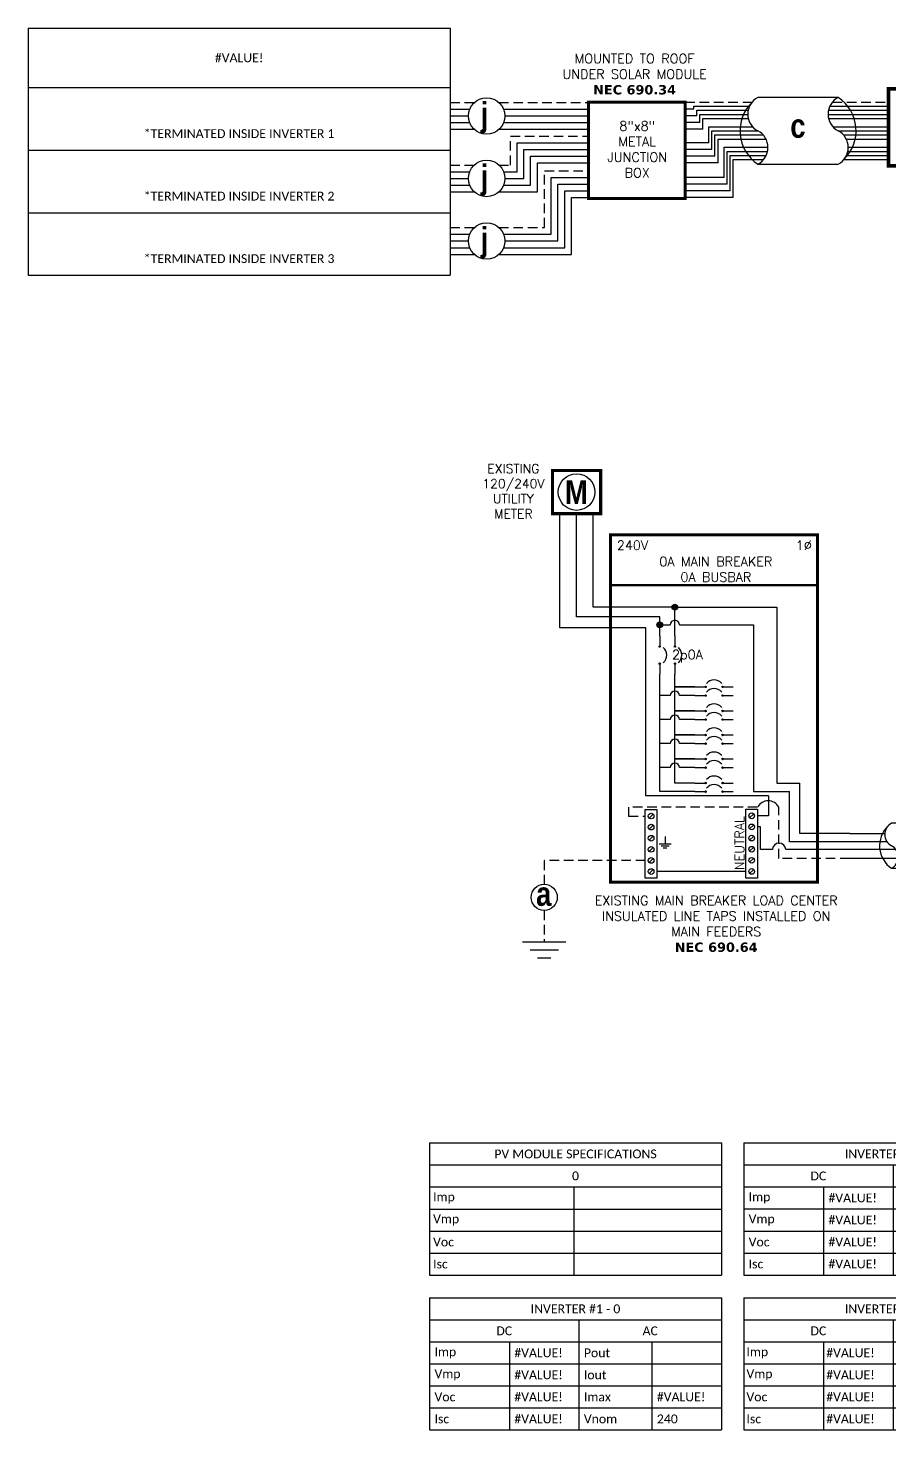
# Model space of a CAD drawing. Header units: feet. Extents: x 8026 to 8796, y 16033 to 16588.
# Drawn here: x 8026 to 8363, y 16033 to 16582 of the extents above; entities that cross this region are included whole.
import ezdxf

# ---------------------------------------------------------------- set-up
doc = ezdxf.new("R2010")
doc.units = ezdxf.units.FT
doc.header["$MEASUREMENT"] = 0
doc.linetypes.add('HIDDEN', pattern=[0.375, 0.25, -0.125])
for name, color, linetype in [('ONE LINE BLOCKS', 7, 'Continuous'), ('TABLES', 7, 'Continuous'), ('TEXT', 7, 'Continuous'), ('Z - TITLEBLOCK TXT', 7, 'Continuous')]:
    doc.layers.add(name, color=color, linetype=linetype)
doc.styles.add('ONE LINE TXT', font='techb___.ttf')
doc.styles.get("Standard").update_dxf_attribs({"font": 'simplex.shx'})

# ---------------------------------------------------------------- blocks, each defined once
blk = doc.blocks.new('*T8')
at = {"layer": 'Z - TITLEBLOCK TXT', "color": 0, "lineweight": -2, "transparency": 16777216}
for p, q in [((0, 0), (165.11, 0)), ((0, 0), (0, -96.74)), ((165.11, 0), (165.11, -96.74)), ((0, -23.32), (165.11, -23.32)), ((0, -47.8), (165.11, -47.8)), ((0, -72.27), (165.11, -72.27)), ((0, -96.74), (165.11, -96.74))]:
    blk.add_line(p, q, dxfattribs=at)
at = {"layer": 'Z - TITLEBLOCK TXT', "color": 0, "linetype": 'Continuous', "transparency": 16777216, "char_height": 3.4544, "width": 156.9097, "attachment_point": 5}
for s, insert in [('{\\fCalibri|b0|i0|c0;#VALUE!', (82.56, -11.66)), ('{\\fCalibri|b0|i0|c0;^J^J*TERMINATED INSIDE INVERTER 1', (82.56, -35.56)), ('{\\fCalibri|b0|i0|c0;^J^J*TERMINATED INSIDE INVERTER 2', (82.56, -60.03)), ('{\\fCalibri|b0|i0|c0;^J^J*TERMINATED INSIDE INVERTER 3', (82.56, -84.5))]:
    blk.add_mtext(s, dxfattribs=dict(at, insert=insert))
blk = doc.blocks.new('*U6')
at = {"color": 7, "linetype": 'Continuous'}
for p, q in [((6.669, 2.433), (2.905, 2.433)), ((2.435, 1.711), (0, 1.711)), ((9.575, 1.711), (6.199, 1.711)), ((2.905, -0.69), (6.669, -0.69))]:
    blk.add_line(p, q, dxfattribs=at)
at = {"color": 10, "linetype": 'Continuous'}
for p, q in [((2.591, 1.149), (0, 1.149)), ((9.575, 1.149), (6.355, 1.149))]:
    blk.add_line(p, q, dxfattribs=at)
at = {"color": 253, "linetype": 'Continuous'}
for p, q in [((3.208, 0.611), (0, 0.611)), ((9.575, 0.611), (6.972, 0.611))]:
    blk.add_line(p, q, dxfattribs=at)
at = {"color": 7, "linetype": 'Continuous'}
for centre, start, end in [((3.942, 0.872), 133.97324, 236.42648), ((5.633, 0.872), 313.97324, 56.42648)]:
    blk.add_arc(centre, 1.874, start, end, dxfattribs=at)
at = {"layer": 'TEXT', "color": 92, "linetype": 'HIDDEN', "ltscale": 15}
for p, q in [((3.373, 0), (0, 0)), ((9.575, 0), (7.137, 0))]:
    blk.add_line(p, q, dxfattribs=at)
at = {"layer": 'Z - TITLEBLOCK TXT', "linetype": 'Continuous'}
for centre, start, end in [((3.315, 1.653), 117.66392, 242.33608), ((7.078, 1.653), 117.66392, 242.33608), ((2.496, 0.091), 297.66392, 62.33608), ((6.26, 0.091), 297.66392, 62.33608)]:
    blk.add_arc(centre, 0.882, start, end, dxfattribs=at)
blk = doc.blocks.new('*T9')
at = {"layer": 'Z - TITLEBLOCK TXT', "color": 0, "lineweight": -2, "transparency": 16777216}
for p, q in [((0, 0), (114.19, 0)), ((0, 0), (0, -51.7)), ((114.19, 0), (114.19, -51.7)), ((0, -8.62), (114.19, -8.62)), ((58.43, -8.62), (58.43, -51.7)), ((0, -17.23), (114.19, -17.23)), ((31.22, -17.23), (31.22, -51.7)), ((86.98, -17.23), (86.98, -51.7)), ((0, -25.85), (114.19, -25.85)), ((0, -34.47), (114.19, -34.47)), ((0, -43.08), (114.19, -43.08)), ((0, -51.7), (114.19, -51.7))]:
    blk.add_line(p, q, dxfattribs=at)
at = {"layer": 'Z - TITLEBLOCK TXT', "color": 0, "linetype": 'Continuous', "transparency": 16777216, "char_height": 3.4544}
for s, insert, width, attachment_point in [('{\\fCalibri|b0|i0|c0;INVERTER #1 - 0', (57.09, -4.31), 110.3293, 5), ('{\\fCalibri|b0|i0|c0;DC', (29.22, -12.93), 54.5755, 5), ('{\\fCalibri|b0|i0|c0;AC', (86.31, -12.93), 51.8976, 5), ('{\\fCalibri|b0|i0|c0;Imp', (1.93, -21.54), 27.3681, 4), ('{\\fCalibri|b0|i0|c0;#VALUE!', (33.15, -21.54), 23.3513, 4), ('{\\fCalibri|b0|i0|c0;Pout', (60.36, -21.54), 24.6902, 4), ('{\\fCalibri|b0|i0|c0;', (88.91, -21.54), 23.3513, 4), ('{\\fCalibri|b0|i0|c0;Vmp', (1.93, -30.16), 27.3681, 4), ('{\\fCalibri|b0|i0|c0;#VALUE!', (33.15, -30.16), 23.3513, 4), ('{\\fCalibri|b0|i0|c0;Iout', (60.36, -30.16), 24.6902, 4), ('{\\fCalibri|b0|i0|c0;', (88.91, -30.16), 23.3513, 4), ('{\\fCalibri|b0|i0|c0;Voc', (1.93, -38.78), 27.3681, 4), ('{\\fCalibri|b0|i0|c0;#VALUE!', (33.15, -38.78), 23.3513, 4), ('{\\fCalibri|b0|i0|c0;Imax', (60.36, -38.78), 24.6902, 4), ('{\\fCalibri|b0|i0|c0;#VALUE!', (88.91, -38.78), 23.3513, 4), ('{\\fCalibri|b0|i0|c0;Isc', (1.93, -47.39), 27.3681, 4), ('{\\fCalibri|b0|i0|c0;#VALUE!', (33.15, -47.39), 23.3513, 4), ('{\\fCalibri|b0|i0|c0;Vnom', (60.36, -47.39), 24.6902, 4), ('{\\fCalibri|b0|i0|c0;240', (88.91, -47.39), 23.3513, 4)]:
    blk.add_mtext(s, dxfattribs=dict(at, insert=insert, width=width, attachment_point=attachment_point))
blk = doc.blocks.new('*T10')
at = {"layer": 'Z - TITLEBLOCK TXT', "color": 0, "lineweight": -2, "transparency": 16777216}
for p, q in [((0, 0), (114.19, 0)), ((0, 0), (0, -51.7)), ((114.19, 0), (114.19, -51.7)), ((0, -8.62), (114.19, -8.62)), ((58.43, -8.62), (58.43, -51.7)), ((0, -17.23), (114.19, -17.23)), ((31.22, -17.23), (31.22, -51.7)), ((86.98, -17.23), (86.98, -51.7)), ((0, -25.85), (114.19, -25.85)), ((0, -34.47), (114.19, -34.47)), ((0, -43.08), (114.19, -43.08)), ((0, -51.7), (114.19, -51.7))]:
    blk.add_line(p, q, dxfattribs=at)
at = {"layer": 'Z - TITLEBLOCK TXT', "color": 0, "linetype": 'Continuous', "transparency": 16777216, "char_height": 3.4544}
for s, insert, width, attachment_point in [('{\\fCalibri|b0|i0|c0;INVERTER #2 - 0', (57.09, -4.31), 112.0547, 5), ('{\\fCalibri|b0|i0|c0;DC', (29.22, -12.93), 56.3009, 5), ('{\\fCalibri|b0|i0|c0;AC', (86.31, -12.93), 53.623, 5), ('{\\fCalibri|b0|i0|c0;Imp', (1.07, -21.54), 29.0935, 4), ('{\\fCalibri|b0|i0|c0;#VALUE!', (32.29, -21.54), 25.0767, 4), ('{\\fCalibri|b0|i0|c0;Pout', (59.5, -21.54), 26.4156, 4), ('{\\fCalibri|b0|i0|c0;', (88.04, -21.54), 25.0767, 4), ('{\\fCalibri|b0|i0|c0;Vmp', (1.07, -30.16), 29.0935, 4), ('{\\fCalibri|b0|i0|c0;#VALUE!', (32.29, -30.16), 25.0767, 4), ('{\\fCalibri|b0|i0|c0;Iout', (59.5, -30.16), 26.4156, 4), ('{\\fCalibri|b0|i0|c0;', (88.04, -30.16), 25.0767, 4), ('{\\fCalibri|b0|i0|c0;Voc', (1.07, -38.78), 29.0935, 4), ('{\\fCalibri|b0|i0|c0;#VALUE!', (32.29, -38.78), 25.0767, 4), ('{\\fCalibri|b0|i0|c0;Imax', (59.5, -38.78), 26.4156, 4), ('{\\fCalibri|b0|i0|c0;#VALUE!', (88.04, -38.78), 25.0767, 4), ('{\\fCalibri|b0|i0|c0;Isc', (1.07, -47.39), 29.0935, 4), ('{\\fCalibri|b0|i0|c0;#VALUE!', (32.29, -47.39), 25.0767, 4), ('{\\fCalibri|b0|i0|c0;Vnom', (59.5, -47.39), 26.4156, 4), ('{\\fCalibri|b0|i0|c0;240', (88.04, -47.39), 25.0767, 4)]:
    blk.add_mtext(s, dxfattribs=dict(at, insert=insert, width=width, attachment_point=attachment_point))
blk = doc.blocks.new('*T11')
at = {"layer": 'Z - TITLEBLOCK TXT', "color": 0, "lineweight": -2, "transparency": 16777216}
for p, q in [((0, 0), (114.19, 0)), ((0, 0), (0, -51.7)), ((114.19, 0), (114.19, -51.7)), ((0, -8.62), (114.19, -8.62)), ((58.43, -8.62), (58.43, -51.7)), ((0, -17.23), (114.19, -17.23)), ((31.22, -17.23), (31.22, -51.7)), ((86.98, -17.23), (86.98, -51.7)), ((0, -25.85), (114.19, -25.85)), ((0, -34.47), (114.19, -34.47)), ((0, -43.08), (114.19, -43.08)), ((0, -51.7), (114.19, -51.7))]:
    blk.add_line(p, q, dxfattribs=at)
at = {"layer": 'Z - TITLEBLOCK TXT', "color": 0, "linetype": 'Continuous', "transparency": 16777216, "char_height": 3.4544}
for s, insert, width, attachment_point in [('{\\fCalibri|b0|i0|c0;INVERTER #3 - 0', (57.09, -4.31), 110.3293, 5), ('{\\fCalibri|b0|i0|c0;DC', (29.22, -12.93), 54.5755, 5), ('{\\fCalibri|b0|i0|c0;AC', (86.31, -12.93), 51.8976, 5), ('{\\fCalibri|b0|i0|c0;Imp', (1.93, -21.54), 27.3681, 4), ('{\\fCalibri|b0|i0|c0;#VALUE!', (33.15, -21.54), 23.3513, 4), ('{\\fCalibri|b0|i0|c0;Pout', (60.36, -21.54), 24.6902, 4), ('{\\fCalibri|b0|i0|c0;', (88.91, -21.54), 23.3513, 4), ('{\\fCalibri|b0|i0|c0;Vmp', (1.93, -30.16), 27.3681, 4), ('{\\fCalibri|b0|i0|c0;#VALUE!', (33.15, -30.16), 23.3513, 4), ('{\\fCalibri|b0|i0|c0;Iout', (60.36, -30.16), 24.6902, 4), ('{\\fCalibri|b0|i0|c0;', (88.91, -30.16), 23.3513, 4), ('{\\fCalibri|b0|i0|c0;Voc', (1.93, -38.78), 27.3681, 4), ('{\\fCalibri|b0|i0|c0;#VALUE!', (33.15, -38.78), 23.3513, 4), ('{\\fCalibri|b0|i0|c0;Imax', (60.36, -38.78), 24.6902, 4), ('{\\fCalibri|b0|i0|c0;#VALUE!', (88.91, -38.78), 23.3513, 4), ('{\\fCalibri|b0|i0|c0;Isc', (1.93, -47.39), 27.3681, 4), ('{\\fCalibri|b0|i0|c0;#VALUE!', (33.15, -47.39), 23.3513, 4), ('{\\fCalibri|b0|i0|c0;Vnom', (60.36, -47.39), 24.6902, 4), ('{\\fCalibri|b0|i0|c0;240', (88.91, -47.39), 23.3513, 4)]:
    blk.add_mtext(s, dxfattribs=dict(at, insert=insert, width=width, attachment_point=attachment_point))
blk = doc.blocks.new('*T12')
at = {"layer": 'Z - TITLEBLOCK TXT', "color": 0, "lineweight": -2, "transparency": 16777216}
for p, q in [((0, 0), (114.19, 0)), ((0, 0), (0, -51.69)), ((114.19, 0), (114.19, -51.69)), ((0, -8.62), (114.19, -8.62)), ((0, -17.23), (114.19, -17.23)), ((56.41, -17.23), (56.41, -51.69)), ((0, -25.85), (114.19, -25.85)), ((0, -34.46), (114.19, -34.46)), ((0, -43.08), (114.19, -43.08)), ((0, -51.69), (114.19, -51.69))]:
    blk.add_line(p, q, dxfattribs=at)
at = {"layer": 'Z - TITLEBLOCK TXT', "color": 0, "linetype": 'Continuous', "transparency": 16777216, "char_height": 3.4544}
for s, insert, width, attachment_point in [('{\\fCalibri|b0|i0|c0;PV MODULE SPECIFICATIONS', (57.09, -4.31), 111.433, 5), ('{\\fCalibri|b0|i0|c0;0', (57.09, -12.92), 111.433, 5), ('{\\fCalibri|b0|i0|c0;Imp', (1.38, -21.54), 53.6551, 4), ('{\\fCalibri|b0|i0|c0;', (57.78, -21.54), 55.0254, 4), ('{\\fCalibri|b0|i0|c0;Vmp', (1.38, -30.15), 53.6551, 4), ('{\\fCalibri|b0|i0|c0;', (57.78, -30.15), 55.0254, 4), ('{\\fCalibri|b0|i0|c0;Voc', (1.38, -38.77), 53.6551, 4), ('{\\fCalibri|b0|i0|c0;', (57.78, -38.77), 55.0254, 4), ('{\\fCalibri|b0|i0|c0;Isc', (1.38, -47.39), 53.6551, 4), ('{\\fCalibri|b0|i0|c0;', (57.78, -47.39), 55.0254, 4)]:
    blk.add_mtext(s, dxfattribs=dict(at, insert=insert, width=width, attachment_point=attachment_point))
blk = doc.blocks.new('*U15')
at = {"layer": 'ONE LINE BLOCKS', "linetype": 'Continuous'}
h = blk.add_hatch(color=254, dxfattribs=at)
h.dxf.hatch_style = 1
edge = h.paths.add_edge_path()
edge.add_arc((-68.38, 98.34), 1.11, 0, 360)
h = blk.add_hatch(color=254, dxfattribs=at)
h.dxf.hatch_style = 1
edge = h.paths.add_edge_path()
edge.add_arc((-74.3, 91.39), 1.11, 0, 360)
h = blk.add_hatch(color=1, dxfattribs=at)
h.dxf.hatch_style = 1
edge = h.paths.add_edge_path()
edge.add_arc((-74.3, 82.89), 0.291, 0, 360)
h = blk.add_hatch(color=1, dxfattribs=at)
h.dxf.hatch_style = 1
edge = h.paths.add_edge_path()
edge.add_arc((-68.38, 82.89), 0.291, 0, 360)
h = blk.add_hatch(color=1, dxfattribs=at)
h.dxf.hatch_style = 1
edge = h.paths.add_edge_path()
edge.add_arc((-74.3, 76.21), 0.291, 0, 360)
h = blk.add_hatch(color=1, dxfattribs=at)
h.dxf.hatch_style = 1
edge = h.paths.add_edge_path()
edge.add_arc((-68.38, 76.21), 0.291, 0, 360)
h = blk.add_hatch(color=1, dxfattribs=at)
h.dxf.hatch_style = 1
edge = h.paths.add_edge_path()
edge.add_arc((-56.39, 67.09), 0.291, 0, 360)
h = blk.add_hatch(color=1, dxfattribs=at)
h.dxf.hatch_style = 1
edge = h.paths.add_edge_path()
edge.add_arc((-49.72, 67.09), 0.291, 0, 360)
h = blk.add_hatch(color=1, dxfattribs=at)
h.dxf.hatch_style = 1
edge = h.paths.add_edge_path()
edge.add_arc((-56.39, 63.72), 0.291, 0, 360)
h = blk.add_hatch(color=1, dxfattribs=at)
h.dxf.hatch_style = 1
edge = h.paths.add_edge_path()
edge.add_arc((-49.72, 63.72), 0.291, 0, 360)
h = blk.add_hatch(color=1, dxfattribs=at)
h.dxf.hatch_style = 1
edge = h.paths.add_edge_path()
edge.add_arc((-56.39, 57.69), 0.291, 0, 360)
h = blk.add_hatch(color=1, dxfattribs=at)
h.dxf.hatch_style = 1
edge = h.paths.add_edge_path()
edge.add_arc((-49.72, 57.69), 0.291, 0, 360)
h = blk.add_hatch(color=1, dxfattribs=at)
h.dxf.hatch_style = 1
edge = h.paths.add_edge_path()
edge.add_arc((-56.39, 54.31), 0.291, 0, 360)
h = blk.add_hatch(color=1, dxfattribs=at)
h.dxf.hatch_style = 1
edge = h.paths.add_edge_path()
edge.add_arc((-49.72, 54.31), 0.291, 0, 360)
h = blk.add_hatch(color=1, dxfattribs=at)
h.dxf.hatch_style = 1
edge = h.paths.add_edge_path()
edge.add_arc((-56.39, 48.29), 0.291, 0, 360)
h = blk.add_hatch(color=1, dxfattribs=at)
h.dxf.hatch_style = 1
edge = h.paths.add_edge_path()
edge.add_arc((-56.39, 44.91), 0.291, 0, 360)
h = blk.add_hatch(color=1, dxfattribs=at)
h.dxf.hatch_style = 1
edge = h.paths.add_edge_path()
edge.add_arc((-49.72, 48.29), 0.291, 0, 360)
h = blk.add_hatch(color=1, dxfattribs=at)
h.dxf.hatch_style = 1
edge = h.paths.add_edge_path()
edge.add_arc((-49.72, 44.91), 0.291, 0, 360)
h = blk.add_hatch(color=1, dxfattribs=at)
h.dxf.hatch_style = 1
edge = h.paths.add_edge_path()
edge.add_arc((-56.39, 38.89), 0.291, 0, 360)
h = blk.add_hatch(color=1, dxfattribs=at)
h.dxf.hatch_style = 1
edge = h.paths.add_edge_path()
edge.add_arc((-49.72, 38.89), 0.291, 0, 360)
h = blk.add_hatch(color=1, dxfattribs=at)
h.dxf.hatch_style = 1
edge = h.paths.add_edge_path()
edge.add_arc((-56.39, 35.51), 0.291, 0, 360)
h = blk.add_hatch(color=1, dxfattribs=at)
h.dxf.hatch_style = 1
edge = h.paths.add_edge_path()
edge.add_arc((-49.72, 35.51), 0.291, 0, 360)
h = blk.add_hatch(color=1, dxfattribs=at)
h.dxf.hatch_style = 1
edge = h.paths.add_edge_path()
edge.add_arc((-56.39, 29.48), 0.291, 0, 360)
h = blk.add_hatch(color=1, dxfattribs=at)
h.dxf.hatch_style = 1
edge = h.paths.add_edge_path()
edge.add_arc((-49.72, 29.48), 0.291, 0, 360)
h = blk.add_hatch(color=1, dxfattribs=at)
h.dxf.hatch_style = 1
edge = h.paths.add_edge_path()
edge.add_arc((-56.39, 26.1), 0.291, 0, 360)
h = blk.add_hatch(color=1, dxfattribs=at)
h.dxf.hatch_style = 1
edge = h.paths.add_edge_path()
edge.add_arc((-49.72, 26.1), 0.291, 0, 360)
at = {"color": 155, "true_color": 0x647190}
blk.add_line((-93.51, 126.59), (-12.6, 126.59), dxfattribs=at)
at = {"color": 7, "linetype": 'Continuous'}
for p, q in [((-19.55, 9.66), (-19.55, 29.48)), ((0, 9.66), (-19.55, 9.66))]:
    blk.add_line(p, q, dxfattribs=at)
at = {"color": 10, "linetype": 'Continuous'}
for p, q in [((-23.58, 6.49), (-23.58, 26.1)), ((-19.54, 26.1), (-19.54, 26.1)), ((0, 6.49), (-23.58, 6.49))]:
    blk.add_line(p, q, dxfattribs=at)
at = {"color": 253, "linetype": 'Continuous'}
for p, q in [((-34.9, 12.29), (-36.07, 12.29)), ((-34.9, 3.45), (-34.9, 12.29)), ((-30.25, 3.45), (-34.9, 3.45)), ((0, 3.45), (-24.98, 3.45))]:
    blk.add_line(p, q, dxfattribs=at)
at = {"color": 7, "linetype": 'Continuous'}
blk.add_circle((-119.49, -15.26), 5.11, dxfattribs=at)
at = {"color": 253, "linetype": 'Continuous'}
blk.add_arc((-27.62, 3.3), 2.64, 3.2819, 176.7181, dxfattribs=at)
at = {"layer": 'ONE LINE BLOCKS', "lineweight": 50}
blk.add_line((-93.51, 106.95), (-12.6, 106.95), dxfattribs=at)
at = {"layer": 'ONE LINE BLOCKS', "lineweight": 50, "const_width": 1.19}
for points in [[(-116.27, 134.89), (-116.27, 151.79), (-97.41, 151.79), (-97.41, 134.89)], [(-93.51, -9.3), (-93.51, 126.59), (-12.6, 126.59), (-12.6, -9.3)]]:
    blk.add_lwpolyline(points, close=True, dxfattribs=at)
at = {"layer": 'TEXT', "color": 92, "linetype": 'HIDDEN', "ltscale": 15}
for p, q in [((-36.07, 20.02), (-86.54, 20.02)), ((-86.54, 20.02), (-86.54, 16.57)), ((-86.54, 16.57), (-79.95, 16.57)), ((-27.75, 0), (-27.75, 20.02)), ((0, 0), (-27.75, 0)), ((-79.95, -0.83), (-119.49, -0.83)), ((-119.49, -0.83), (-119.49, -10.15)), ((-119.49, -20.38), (-119.49, -32.73))]:
    blk.add_line(p, q, dxfattribs=at)
at = {"layer": 'TEXT', "color": 92, "linetype": 'Continuous', "ltscale": 15}
blk.add_line((-40.61, -5.18), (-75.41, -5.18), dxfattribs=at)
at = {"layer": 'TEXT', "color": 92, "linetype": 'Continuous', "flags": 128}
for points in [[(-74.53, 5.69), (-69.85, 5.69)], [(-72.19, 8.54), (-72.19, 5.69)], [(-70.66, 4.83), (-73.72, 4.83)], [(-71.47, 3.96), (-72.91, 3.96)]]:
    blk.add_lwpolyline(points, dxfattribs=at)
at = {"layer": 'TEXT', "color": 92, "linetype": 'Continuous', "ltscale": 4, "flags": 128}
for points in [[(-127.97, -32.73), (-111.01, -32.73)], [(-113.95, -35.88), (-125.03, -35.88)], [(-116.88, -39.02), (-122.09, -39.02)]]:
    blk.add_lwpolyline(points, dxfattribs=at)
at = {"layer": 'TEXT', "linetype": 'Continuous'}
blk.add_circle((-106.84, 143.34), 7.15, dxfattribs=at)
at = {"layer": 'TEXT', "color": 92, "linetype": 'Continuous', "ltscale": 0.3}
blk.add_arc((-31.87, 17.86), 4.65, 27.6639, 152.3361, dxfattribs=at)
at = {"layer": 'Z - TITLEBLOCK TXT', "color": 253, "linetype": 'Continuous'}
for p, q in [((-113.33, 90.2), (-113.33, 134.89)), ((-79.78, 90.2), (-113.33, 90.2)), ((-79.78, 24.52), (-79.78, 90.2)), ((-31.78, 24.52), (-79.78, 24.52)), ((-31.78, 24.52), (-31.78, 16.64)), ((-31.78, 16.64), (-36.07, 16.64))]:
    blk.add_line(p, q, dxfattribs=at)
at = {"layer": 'Z - TITLEBLOCK TXT', "color": 10, "linetype": 'Continuous'}
for p, q in [((-106.84, 94.51), (-106.84, 134.89)), ((-74.3, 94.51), (-106.84, 94.51)), ((-74.3, 87.09), (-74.3, 94.51)), ((-73.19, 91.39), (-70.25, 91.39)), ((-66.51, 91.39), (-37.57, 91.39)), ((-37.57, 91.39), (-37.57, 26.1)), ((-74.3, 26.1), (-74.3, 72.02)), ((-70.25, 63.72), (-74.3, 63.72)), ((-60.59, 63.72), (-66.51, 63.72)), ((-70.25, 54.31), (-74.3, 54.31)), ((-60.59, 54.31), (-66.51, 54.31)), ((-70.25, 44.91), (-74.3, 44.91)), ((-60.59, 44.91), (-66.51, 44.91)), ((-70.25, 35.51), (-74.3, 35.51)), ((-60.59, 35.51), (-66.51, 35.51)), ((-60.59, 26.1), (-74.3, 26.1)), ((-37.57, 26.1), (-23.58, 26.1))]:
    blk.add_line(p, q, dxfattribs=at)
at = {"layer": 'Z - TITLEBLOCK TXT', "color": 7, "linetype": 'Continuous'}
for p, q in [((-100.35, 98.34), (-100.35, 134.89)), ((-68.38, 98.34), (-100.35, 98.34)), ((-68.38, 87.09), (-68.38, 98.34)), ((-67.27, 98.34), (-28.47, 98.34)), ((-28.47, 98.34), (-28.47, 29.48)), ((-68.38, 57.69), (-68.38, 72.02)), ((-68.38, 67.09), (-60.59, 67.09)), ((-60.59, 67.09), (-68.38, 67.09)), ((-68.38, 48.29), (-68.38, 57.69)), ((-68.38, 57.69), (-60.59, 57.69)), ((-60.59, 57.69), (-68.38, 57.69)), ((-68.38, 38.89), (-68.38, 48.29)), ((-68.38, 48.29), (-60.59, 48.29)), ((-60.59, 48.29), (-68.38, 48.29)), ((-68.38, 29.48), (-68.38, 38.89)), ((-68.38, 38.89), (-60.59, 38.89)), ((-60.59, 38.89), (-68.38, 38.89)), ((-60.59, 29.48), (-68.38, 29.48)), ((-28.47, 29.48), (-19.55, 29.48))]:
    blk.add_line(p, q, dxfattribs=at)
at = {"layer": 'Z - TITLEBLOCK TXT', "color": 1, "linetype": 'Continuous'}
for p, q in [((-79.95, -7.78), (-79.95, 19.17)), ((-79.95, 19.17), (-75.41, 19.17)), ((-75.41, 19.17), (-75.41, -7.78)), ((-40.61, -7.71), (-40.61, 19.24)), ((-40.61, 19.24), (-36.07, 19.24)), ((-36.07, 19.24), (-36.07, -7.71)), ((-75.41, -7.78), (-79.95, -7.78)), ((-36.07, -7.71), (-40.61, -7.71))]:
    blk.add_line(p, q, dxfattribs=at)
at = {"layer": 'Z - TITLEBLOCK TXT', "color": 4, "linetype": 'Continuous'}
for p, q in [((-76.9, 17.35), (-78.47, 15.78)), ((-37.55, 17.43), (-39.13, 15.85)), ((-76.9, 13), (-78.47, 11.43)), ((-37.55, 13.08), (-39.13, 11.5)), ((-76.9, 8.65), (-78.47, 7.08)), ((-37.55, 8.73), (-39.13, 7.15)), ((-76.9, 4.3), (-78.47, 2.73)), ((-37.55, 4.38), (-39.13, 2.8)), ((-37.55, 0.03), (-39.13, -1.55)), ((-76.9, -0.05), (-78.47, -1.62)), ((-76.9, -4.4), (-78.47, -5.97)), ((-37.55, -4.33), (-39.13, -5.9))]:
    blk.add_line(p, q, dxfattribs=at)
at = {"layer": 'Z - TITLEBLOCK TXT', "color": 1, "linetype": 'Continuous', "flags": 128}
for points in [[(-74.3, 87.09), (-74.3, 82.89)], [(-74.3, 87.09), (-74.3, 82.89)], [(-68.38, 87.09), (-68.38, 82.89)], [(-68.38, 87.09), (-68.38, 82.89)], [(-74.3, 76.21), (-74.3, 72.02)], [(-68.38, 76.21), (-68.38, 72.02)], [(-60.59, 67.09), (-56.39, 67.09)], [(-60.59, 67.09), (-56.39, 67.09)], [(-49.72, 67.09), (-45.52, 67.09)], [(-60.59, 63.72), (-56.39, 63.72)], [(-60.59, 63.72), (-56.39, 63.72)], [(-49.72, 63.72), (-45.52, 63.72)], [(-60.59, 57.69), (-56.39, 57.69)], [(-60.59, 57.69), (-56.39, 57.69)], [(-49.72, 57.69), (-45.52, 57.69)], [(-60.59, 54.31), (-56.39, 54.31)], [(-60.59, 54.31), (-56.39, 54.31)], [(-49.72, 54.31), (-45.52, 54.31)], [(-60.59, 48.29), (-56.39, 48.29)], [(-60.59, 48.29), (-56.39, 48.29)], [(-60.59, 44.91), (-56.39, 44.91)], [(-60.59, 44.91), (-56.39, 44.91)], [(-49.72, 48.29), (-45.52, 48.29)], [(-49.72, 44.91), (-45.52, 44.91)], [(-60.59, 38.89), (-56.39, 38.89)], [(-60.59, 38.89), (-56.39, 38.89)], [(-49.72, 38.89), (-45.52, 38.89)], [(-60.59, 35.51), (-56.39, 35.51)], [(-60.59, 35.51), (-56.39, 35.51)], [(-49.72, 35.51), (-45.52, 35.51)], [(-60.59, 29.48), (-56.39, 29.48)], [(-60.59, 29.48), (-56.39, 29.48)], [(-49.72, 29.48), (-45.52, 29.48)], [(-60.59, 26.1), (-56.39, 26.1)], [(-60.59, 26.1), (-56.39, 26.1)], [(-49.72, 26.1), (-45.52, 26.1)]]:
    blk.add_lwpolyline(points, dxfattribs=at)
at = {"layer": 'Z - TITLEBLOCK TXT', "color": 7, "linetype": 'Continuous'}
for centre in [(-68.38, 98.34), (-68.38, 98.34), (-74.3, 91.39)]:
    blk.add_circle(centre, 1.11, dxfattribs=at)
at = {"layer": 'Z - TITLEBLOCK TXT', "color": 1, "linetype": 'Continuous'}
for centre in [(-74.3, 82.89), (-68.38, 82.89), (-74.3, 76.21), (-68.38, 76.21), (-56.39, 67.09), (-49.72, 67.09), (-56.39, 63.72), (-49.72, 63.72), (-56.39, 57.69), (-49.72, 57.69), (-56.39, 54.31), (-49.72, 54.31), (-56.39, 48.29), (-56.39, 44.91), (-49.72, 48.29), (-49.72, 44.91), (-56.39, 38.89), (-49.72, 38.89), (-56.39, 35.51), (-49.72, 35.51), (-56.39, 29.48), (-49.72, 29.48), (-56.39, 26.1), (-49.72, 26.1)]:
    blk.add_circle(centre, 0.291, dxfattribs=at)
at = {"layer": 'Z - TITLEBLOCK TXT', "color": 4, "linetype": 'Continuous'}
for centre in [(-77.68, 16.57), (-38.34, 16.64), (-77.68, 12.22), (-38.34, 12.29), (-77.68, 7.87), (-38.34, 7.94), (-77.68, 3.52), (-77.68, -0.83), (-38.34, 3.59), (-38.34, -0.76), (-77.68, -5.18), (-38.34, -5.11)]:
    blk.add_circle(centre, 1.11, dxfattribs=at)
at = {"layer": 'Z - TITLEBLOCK TXT', "color": 10, "linetype": 'Continuous'}
for centre in [(-68.38, 91.28), (-68.38, 63.61), (-68.38, 54.21), (-68.38, 44.8), (-68.38, 35.4)]:
    blk.add_arc(centre, 1.87, 3.2937, 176.7063, dxfattribs=at)
at = {"layer": 'Z - TITLEBLOCK TXT', "color": 1, "linetype": 'Continuous'}
for centre, start, end in [((-75.49, 79.55), 310.3392, 49.6608), ((-69.57, 79.55), 310.3392, 49.6608), ((-53.05, 65.9), 40.3392, 139.6608), ((-53.05, 62.52), 40.3392, 139.6608), ((-53.05, 56.5), 40.3392, 139.6608), ((-53.05, 53.12), 40.3392, 139.6608), ((-53.05, 47.1), 40.3392, 139.6608), ((-53.05, 43.72), 40.3392, 139.6608), ((-53.05, 37.69), 40.3392, 139.6608), ((-53.05, 34.31), 40.3392, 139.6608), ((-53.05, 28.29), 40.3392, 139.6608), ((-53.05, 24.91), 40.3392, 139.6608)]:
    blk.add_arc(centre, 3.93, start, end, dxfattribs=at)
at = {"layer": 'TABLES', "color": 1, "linetype": 'Continuous'}
blk.add_text('NEUTRAL', height=3.658, rotation=90, dxfattribs=at).set_placement((-41.27, -4.66))
at = {"layer": 'TEXT', "color": 1, "attachment_point": 5}
for s, width, gutter_width, heights, insert, char_height in [('EXISTING\\P120/240V UTILITY METER', 0.0523, 7.17, [0], (-131.55, 143.68), 3.5433), ('240V', 0.1481, 0.75, [0], (-84.98, 122.54), 3.658), ('1∅', 0.1481, 0.75, [0], (-17.91, 122.54), 3.658), ('0A MAIN BREAKER\\P0A BUSBAR', 72.4998, 0.75, [0], (-52.35, 113.14), 3.6576), ('2p0A', 0.1481, 0.75, [0], (-63.46, 79.11), 3.658), ('EXISTING MAIN BREAKER LOAD CENTER INSULATED LINE TAPS INSTALLED ON MAIN FEEDERS\\P{\\fVerdana|b1|i0|c0|p34;NEC 690.64}', 98.9176, 7.17, [106.42], (-52.23, -25.66), 3.6576)]:
    blk.add_mtext_dynamic_manual_height_columns(s, width=width, gutter_width=gutter_width, heights=heights, dxfattribs=dict(at, insert=insert, char_height=char_height))
at = {"layer": 'Z - TITLEBLOCK TXT', "color": 253, "linetype": 'Continuous', "style": 'ONE LINE TXT'}
blk.add_text('M', height=9.38, dxfattribs=at).set_placement((-111.4, 138.62))
at = {"layer": 'Z - TITLEBLOCK TXT', "color": 1, "linetype": 'Continuous', "insert": (-122.68, -9.21), "char_height": 9.3833, "attachment_point": 1, "style": 'ONE LINE TXT'}
blk.add_mtext_dynamic_manual_height_columns('{\\W1;\\C256;a}', width=0.1385, gutter_width=2.13, heights=[0], dxfattribs=at)

msp = doc.modelspace()

# ---------------------------------------------------------------- linework, layer by layer
at = {"color": 7, "linetype": 'Continuous'}
for p, q in [((8343.2, 16554.83), (8311.79, 16554.83)), ((8191.42, 16550.25), (8199.23, 16550.25)), ((8212.32, 16550.25), (8245.57, 16550.25)), ((8286.71, 16550.25), (8283.35, 16550.25)), ((8286.71, 16551.45), (8308.54, 16551.45)), ((8286.71, 16550.25), (8286.71, 16551.45)), ((8289.09, 16548.23), (8307.84, 16548.23)), ((8289.09, 16545), (8289.09, 16548.23)), ((8339.26, 16548.23), (8362.9, 16548.23)), ((8339.96, 16551.45), (8362.9, 16551.45)), ((8191.42, 16545), (8199.23, 16545)), ((8212.32, 16545), (8245.57, 16545)), ((8289.09, 16545), (8283.35, 16545)), ((8292.64, 16543.41), (8309.71, 16543.41)), ((8292.64, 16537.14), (8292.64, 16543.41)), ((8341.13, 16543.41), (8362.9, 16543.41)), ((8217.67, 16525.78), (8217.67, 16537.14)), ((8217.67, 16537.14), (8245.57, 16537.14)), ((8292.64, 16537.14), (8283.35, 16537.14)), ((8295.01, 16540.2), (8313.84, 16540.2)), ((8295.01, 16531.89), (8295.01, 16540.2)), ((8345.26, 16540.19), (8362.9, 16540.19)), ((8222.91, 16520.53), (8222.91, 16531.89)), ((8222.91, 16531.89), (8245.57, 16531.89)), ((8295.01, 16531.89), (8283.35, 16531.89)), ((8298.57, 16535.37), (8315.73, 16535.36)), ((8298.57, 16523.52), (8298.57, 16535.37)), ((8300.94, 16532.15), (8315.03, 16532.15)), ((8300.94, 16518.28), (8300.94, 16532.15)), ((8346.44, 16532.15), (8362.9, 16532.15)), ((8347.14, 16535.36), (8362.9, 16535.36)), ((8191.42, 16525.78), (8199.23, 16525.78)), ((8212.32, 16525.78), (8217.67, 16525.78)), ((8311.79, 16528.76), (8343.2, 16528.76)), ((8191.42, 16520.53), (8199.23, 16520.53)), ((8212.32, 16520.53), (8222.91, 16520.53)), ((8230.98, 16501.3), (8230.98, 16523.52)), ((8230.98, 16523.52), (8245.57, 16523.52)), ((8298.57, 16523.52), (8283.35, 16523.52)), ((8236.22, 16496.06), (8236.22, 16518.28)), ((8236.22, 16518.28), (8245.57, 16518.28)), ((8300.94, 16518.28), (8283.35, 16518.28)), ((8191.42, 16501.3), (8199.23, 16501.3)), ((8212.32, 16501.3), (8230.98, 16501.3)), ((8191.42, 16496.06), (8199.23, 16496.06)), ((8212.32, 16496.06), (8236.22, 16496.06))]:
    msp.add_line(p, q, dxfattribs=at)
at = {"color": 253, "linetype": 'Continuous'}
for p, q in [((8191.42, 16547.62), (8198.54, 16547.62)), ((8212.82, 16547.62), (8245.57, 16547.62)), ((8287.9, 16547.62), (8283.35, 16547.62)), ((8287.9, 16549.84), (8308, 16549.84)), ((8287.9, 16547.62), (8287.9, 16549.84)), ((8339.42, 16549.84), (8362.9, 16549.84)), ((8191.42, 16542.38), (8200.84, 16542.38)), ((8210.53, 16542.38), (8245.57, 16542.38)), ((8290.27, 16542.38), (8283.35, 16542.38)), ((8290.27, 16546.62), (8308.04, 16546.62)), ((8290.27, 16542.38), (8290.27, 16546.62)), ((8293.83, 16541.8), (8311.77, 16541.8)), ((8293.83, 16534.52), (8293.83, 16541.8)), ((8339.45, 16546.62), (8362.9, 16546.62)), ((8343.19, 16541.8), (8362.9, 16541.8)), ((8296.2, 16538.58), (8314.94, 16538.58)), ((8296.2, 16529.27), (8296.2, 16538.58)), ((8346.36, 16538.58), (8362.9, 16538.58)), ((8220.29, 16523.15), (8220.29, 16534.52)), ((8220.29, 16534.52), (8245.57, 16534.52)), ((8293.83, 16534.52), (8283.35, 16534.52)), ((8299.75, 16533.76), (8315.57, 16533.76)), ((8299.75, 16520.9), (8299.75, 16533.76)), ((8346.98, 16533.76), (8362.9, 16533.75)), ((8225.53, 16517.91), (8225.53, 16529.27)), ((8225.53, 16529.27), (8245.57, 16529.27)), ((8296.2, 16529.27), (8283.35, 16529.27)), ((8302.12, 16530.54), (8313.99, 16530.54)), ((8302.12, 16515.65), (8302.12, 16530.54)), ((8345.41, 16530.54), (8362.9, 16530.54)), ((8191.42, 16523.15), (8198.54, 16523.15)), ((8212.82, 16523.15), (8220.29, 16523.15)), ((8233.6, 16498.68), (8233.6, 16520.9)), ((8233.6, 16520.9), (8245.57, 16520.9)), ((8299.75, 16520.9), (8283.35, 16520.9)), ((8191.42, 16517.91), (8200.84, 16517.91)), ((8210.53, 16517.91), (8225.53, 16517.91)), ((8238.85, 16493.44), (8238.85, 16515.65)), ((8238.85, 16515.65), (8245.57, 16515.65)), ((8302.12, 16515.65), (8283.35, 16515.65)), ((8191.42, 16498.68), (8198.54, 16498.68)), ((8212.82, 16498.68), (8233.6, 16498.68)), ((8191.42, 16493.44), (8200.84, 16493.44)), ((8210.53, 16493.44), (8238.85, 16493.44))]:
    msp.add_line(p, q, dxfattribs=at)
at = {"color": 7, "linetype": 'Continuous'}
for centre in [(8205.68, 16547.62), (8205.68, 16523.15), (8205.68, 16498.68)]:
    msp.add_circle(centre, 7.14, dxfattribs=at)
for centre, start, end in [((8320.44, 16541.8), 133.9732, 236.4265), ((8334.55, 16541.8), 313.9732, 56.4265)]:
    msp.add_arc(centre, 15.64, start, end, dxfattribs=at)
at = {"layer": 'ONE LINE BLOCKS', "lineweight": 50}
for points, const_width in [([(8393, 16528.1), (8362.9, 16528.1), (8362.9, 16558.21), (8393, 16558.21)], 1.53), ([(8283.35, 16515.27), (8245.57, 16515.27), (8245.57, 16553.05), (8283.35, 16553.05)], 1.19)]:
    msp.add_lwpolyline(points, close=True, dxfattribs=dict(at, const_width=const_width))
at = {"layer": 'TEXT', "color": 92, "linetype": 'HIDDEN', "ltscale": 15}
for p, q in [((8191.42, 16552.87), (8200.84, 16552.87)), ((8210.53, 16552.87), (8245.57, 16552.87)), ((8283.35, 16553.05), (8309.57, 16553.05)), ((8340.99, 16553.05), (8362.9, 16553.05)), ((8215.05, 16528.4), (8215.05, 16539.76)), ((8215.05, 16539.76), (8245.57, 16539.76)), ((8191.42, 16528.4), (8200.84, 16528.4)), ((8210.53, 16528.4), (8215.05, 16528.4)), ((8228.36, 16503.93), (8228.36, 16526.14)), ((8228.36, 16526.14), (8245.57, 16526.14)), ((8191.42, 16503.93), (8200.84, 16503.93)), ((8210.53, 16503.93), (8228.36, 16503.93))]:
    msp.add_line(p, q, dxfattribs=at)
at = {"layer": 'Z - TITLEBLOCK TXT', "linetype": 'Continuous'}
for centre, start, end in [((8315.2, 16548.31), 117.6639, 242.3361), ((8346.62, 16548.31), 117.6639, 242.3361), ((8308.37, 16535.28), 297.6639, 62.3361), ((8339.78, 16535.28), 297.6639, 62.3361)]:
    msp.add_arc(centre, 7.36, start, end, dxfattribs=at)

# ---------------------------------------------------------------- block references
for name, p in [('*T8', (8026.31, 16582.01)), ('*T12', (8183.37, 16145.69)), ('*T11', (8306.25, 16145.7)), ('*T9', (8183.37, 16085.07)), ('*T10', (8306.25, 16085.07))]:
    msp.add_blockref(name, p)
at = {"color": 7}
msp.add_blockref('*U15', (8347.71, 16257.07), dxfattribs=at)
at = {"color": 155, "true_color": 0x647190, "xscale": 5.644441731736358, "yscale": 5.644441731736358, "zscale": 5.644441731736358}
msp.add_blockref('*U6', (8347.71, 16257.07), dxfattribs=at)

# ---------------------------------------------------------------- texts
at = {"layer": 'TEXT', "color": 1, "char_height": 3.6576, "attachment_point": 5}
for s, width, insert in [(' \\PMOUNTED TO ROOF \\PUNDER SOLAR MODULE\\P{\\fVerdana|b1|i0|c0|p34;NEC 690.34}', 71.6407, (8263.58, 16566.97)), ('8"x8" METAL JUNCTION BOX ', 0.4767, (8264.6, 16534.53))]:
    msp.add_mtext_dynamic_manual_height_columns(s, width=width, gutter_width=7.17, heights=[0], dxfattribs=dict(at, insert=insert))
at = {"layer": 'Z - TITLEBLOCK TXT', "color": 1, "linetype": 'Continuous', "char_height": 9.3833, "attachment_point": 1, "style": 'ONE LINE TXT'}
for s, insert in [('{\\W1;\\C256;j}', (8203.38, 16553.02)), ('{\\W1;\\C256;c}', (8324.47, 16548.43)), ('{\\W1;\\C256;j}', (8203.38, 16528.54)), ('{\\W1;\\C256;j}', (8203.38, 16504.07))]:
    msp.add_mtext_dynamic_manual_height_columns(s, width=0.1385, gutter_width=2.13, heights=[0], dxfattribs=dict(at, insert=insert))

doc.saveas('drawing.dxf')
